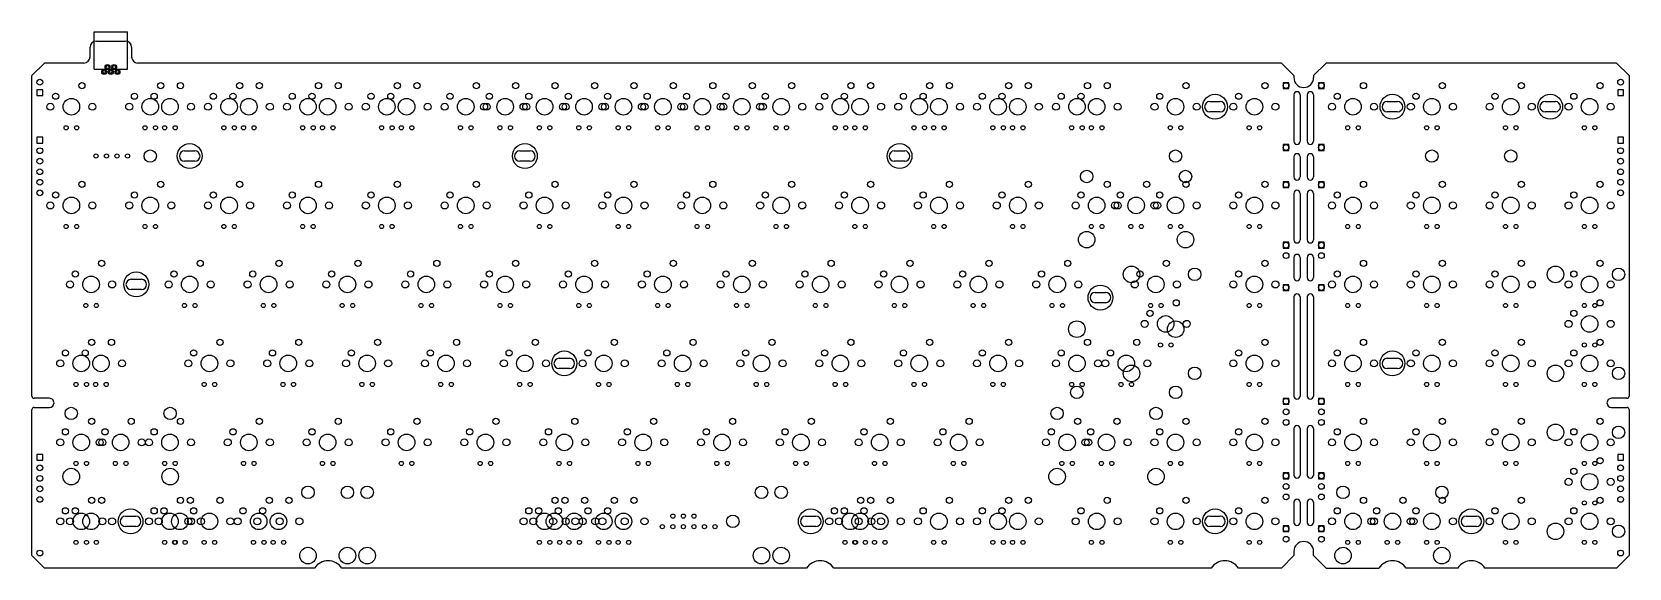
# Model space of a CAD drawing. Header units: millimetres. Extents: x 386 to 772, y 244 to 373.
import ezdxf

# ---------------------------------------------------------------- set-up
doc = ezdxf.new("R2010")
doc.units = ezdxf.units.MM
doc.layers.add('기판1.5t', color=72, linetype='Continuous')

msp = doc.modelspace()

# ---------------------------------------------------------------- linework, layer by layer
at = {"layer": '기판1.5t', "color": 5}
for p, q in [((400.97, 373.12), (408.97, 373.12)), ((400.97, 364.12), (400.97, 373.12)), ((400.97, 364.12), (400.97, 373.12)), ((400.97, 364.12), (400.97, 373.12)), ((408.97, 364.12), (408.97, 373.12)), ((408.97, 364.12), (408.97, 373.12)), ((408.97, 364.12), (408.97, 373.12)), ((400.97, 364.12), (408.97, 364.12))]:
    msp.add_line(p, q, dxfattribs=at)
at = {"layer": '기판1.5t', "color": 4}
for p, q in [((401.47, 370.92), (408.47, 370.92)), ((399.97, 367.12), (399.97, 369.42)), ((409.97, 369.42), (409.97, 367.12)), ((388.92, 365.62), (385.92, 362.62)), ((385.92, 285.26), (385.92, 362.62)), ((398.47, 365.62), (388.92, 365.62)), ((687.72, 365.62), (411.47, 365.62)), ((687.72, 365.62), (690.72, 362.62)), ((690.72, 362.62), (690.72, 362.12)), ((698.48, 365.62), (695.48, 362.62)), ((695.48, 362.62), (695.48, 362.12)), ((768.68, 365.62), (698.48, 365.62)), ((768.68, 365.62), (771.68, 362.62)), ((771.68, 362.62), (771.68, 285.26)), ((385.92, 246.83), (385.92, 282.06)), ((390.15, 284.76), (386.42, 284.76)), ((386.42, 282.56), (390.15, 282.56)), ((771.18, 284.76), (767.45, 284.76)), ((767.45, 282.56), (771.18, 282.56)), ((771.68, 282.06), (771.68, 246.83)), ((690.72, 247.83), (690.72, 246.83)), ((695.48, 246.83), (695.48, 247.83)), ((388.92, 243.83), (385.92, 246.83)), ((454.15, 243.83), (388.92, 243.83)), ((573.03, 243.83), (460.74, 243.83)), ((670.75, 243.83), (579.62, 243.83)), ((687.72, 243.83), (677.34, 243.83)), ((690.72, 246.83), (687.72, 243.83)), ((698.48, 243.83), (695.48, 246.83)), ((698.48, 243.83), (711.24, 243.83)), ((730.29, 243.83), (717.82, 243.83)), ((768.68, 243.83), (736.87, 243.83)), ((771.68, 246.83), (768.68, 243.83))]:
    msp.add_line(p, q, dxfattribs=at)
at = {"layer": '기판1.5t', "color": 2}
for p, q in [((388.52, 359.16), (387.12, 359.16)), ((387.12, 359.16), (387.12, 357.76)), ((388.52, 357.76), (388.52, 359.16)), ((689.52, 360.89), (688.12, 360.89)), ((688.12, 360.89), (688.12, 359.49)), ((689.52, 360.89), (688.12, 360.89)), ((688.12, 359.49), (689.52, 359.49)), ((689.52, 359.49), (689.52, 360.89)), ((689.52, 359.49), (689.52, 360.89)), ((698.06, 360.89), (696.66, 360.89)), ((696.66, 360.89), (696.66, 359.49)), ((698.06, 360.89), (696.66, 360.89)), ((696.66, 359.49), (698.06, 359.49)), ((698.06, 359.49), (698.06, 360.89)), ((698.06, 359.49), (698.06, 360.89)), ((770.35, 359.16), (768.95, 359.16)), ((768.95, 359.16), (768.95, 357.76)), ((770.35, 357.76), (770.35, 359.16)), ((387.12, 357.76), (388.52, 357.76)), ((690.72, 357.96), (690.72, 346.76)), ((692.22, 357.96), (692.22, 346.76)), ((693.97, 357.96), (693.97, 346.76)), ((695.47, 357.96), (695.47, 346.76)), ((768.95, 357.76), (770.35, 357.76)), ((388.52, 347.73), (387.12, 347.73)), ((387.12, 347.73), (387.12, 346.33)), ((388.52, 346.33), (388.52, 347.73)), ((770.35, 347.73), (768.95, 347.73)), ((768.95, 347.73), (768.95, 346.33)), ((770.35, 346.33), (770.35, 347.73)), ((387.12, 346.33), (388.52, 346.33)), ((689.52, 345.95), (688.12, 345.95)), ((688.12, 345.95), (688.12, 344.55)), ((689.52, 345.95), (688.12, 345.95)), ((688.12, 344.55), (689.52, 344.55)), ((689.52, 344.55), (689.52, 345.95)), ((689.52, 344.55), (689.52, 345.95)), ((698.06, 345.95), (696.66, 345.95)), ((696.66, 345.95), (696.66, 344.55)), ((698.06, 345.95), (696.66, 345.95)), ((696.66, 344.55), (698.06, 344.55)), ((698.06, 344.55), (698.06, 345.95)), ((698.06, 344.55), (698.06, 345.95)), ((768.95, 346.33), (770.35, 346.33)), ((690.72, 343), (690.72, 338.15)), ((692.22, 343), (692.22, 338.15)), ((693.97, 343), (693.97, 338.15)), ((695.47, 343), (695.47, 338.15)), ((689.52, 336.97), (688.12, 336.97)), ((688.12, 336.97), (688.12, 335.57)), ((689.52, 336.97), (688.12, 336.97)), ((689.52, 335.57), (689.52, 336.97)), ((689.52, 335.57), (689.52, 336.97)), ((698.06, 336.97), (696.66, 336.97)), ((696.66, 336.97), (696.66, 335.57)), ((698.06, 336.97), (696.66, 336.97)), ((698.06, 335.57), (698.06, 336.97)), ((698.06, 335.57), (698.06, 336.97)), ((688.12, 335.57), (689.52, 335.57)), ((690.72, 334.19), (690.72, 322.99)), ((692.22, 334.19), (692.22, 322.99)), ((693.97, 334.19), (693.97, 322.99)), ((695.47, 334.19), (695.47, 322.99)), ((696.66, 335.57), (698.06, 335.57)), ((689.52, 322.41), (688.12, 322.41)), ((688.12, 322.41), (688.12, 321.01)), ((689.52, 322.41), (688.12, 322.41)), ((688.12, 321.01), (689.52, 321.01)), ((689.52, 321.01), (689.52, 322.41)), ((689.52, 321.01), (689.52, 322.41)), ((698.06, 322.41), (696.66, 322.41)), ((696.66, 322.41), (696.66, 321.01)), ((698.06, 322.41), (696.66, 322.41)), ((696.66, 321.01), (698.06, 321.01)), ((698.06, 321.01), (698.06, 322.41)), ((698.06, 321.01), (698.06, 322.41)), ((690.72, 318.72), (690.72, 313.87)), ((692.22, 318.72), (692.22, 313.87)), ((693.97, 318.72), (693.97, 313.87)), ((695.47, 318.72), (695.47, 313.87)), ((689.52, 312.17), (688.12, 312.17)), ((688.12, 312.17), (688.12, 310.77)), ((689.52, 312.17), (688.12, 312.17)), ((688.12, 310.77), (689.52, 310.77)), ((689.52, 310.77), (689.52, 312.17)), ((689.52, 310.77), (689.52, 312.17)), ((690.72, 309.2), (690.72, 285.3)), ((692.22, 309.2), (692.22, 285.3)), ((693.97, 309.2), (693.97, 285.3)), ((695.47, 309.2), (695.47, 285.3)), ((698.06, 312.17), (696.66, 312.17)), ((696.66, 312.17), (696.66, 310.77)), ((698.06, 312.17), (696.66, 312.17)), ((696.66, 310.77), (698.06, 310.77)), ((698.06, 310.77), (698.06, 312.17)), ((698.06, 310.77), (698.06, 312.17)), ((689.52, 284.74), (688.12, 284.74)), ((688.12, 284.74), (688.12, 283.34)), ((689.52, 284.74), (688.12, 284.74)), ((688.12, 283.34), (689.52, 283.34)), ((689.52, 283.34), (689.52, 284.74)), ((689.52, 283.34), (689.52, 284.74)), ((698.06, 284.74), (696.66, 284.74)), ((696.66, 284.74), (696.66, 283.34)), ((698.06, 284.74), (696.66, 284.74)), ((696.66, 283.34), (698.06, 283.34)), ((698.06, 283.34), (698.06, 284.74)), ((698.06, 283.34), (698.06, 284.74)), ((690.72, 277.45), (690.72, 266.25)), ((692.22, 277.45), (692.22, 266.25)), ((693.97, 277.45), (693.97, 266.25)), ((695.47, 277.45), (695.47, 266.25)), ((388.52, 271.23), (387.12, 271.23)), ((387.12, 271.23), (387.12, 269.83)), ((388.52, 269.83), (388.52, 271.23)), ((770.35, 271.23), (768.95, 271.23)), ((768.95, 271.23), (768.95, 269.83)), ((770.35, 269.83), (770.35, 271.23)), ((387.12, 269.83), (388.52, 269.83)), ((689.52, 266.75), (688.12, 266.75)), ((688.12, 266.75), (688.12, 265.35)), ((689.52, 266.75), (688.12, 266.75)), ((689.52, 265.35), (689.52, 266.75)), ((689.52, 265.35), (689.52, 266.75)), ((698.06, 266.75), (696.66, 266.75)), ((696.66, 266.75), (696.66, 265.35)), ((698.06, 266.75), (696.66, 266.75)), ((698.06, 265.35), (698.06, 266.75)), ((698.06, 265.35), (698.06, 266.75)), ((768.95, 269.83), (770.35, 269.83)), ((688.12, 265.35), (689.52, 265.35)), ((696.66, 265.35), (698.06, 265.35)), ((690.72, 259.67), (690.72, 254.82)), ((692.22, 259.67), (692.22, 254.82)), ((693.97, 259.67), (693.97, 254.82)), ((695.47, 259.67), (695.47, 254.82)), ((689.52, 254), (688.12, 254)), ((688.12, 254), (688.12, 252.6)), ((689.52, 254), (688.12, 254)), ((688.12, 252.6), (689.52, 252.6)), ((689.52, 252.6), (689.52, 254)), ((689.52, 252.6), (689.52, 254)), ((698.06, 254), (696.66, 254)), ((696.66, 254), (696.66, 252.6)), ((698.06, 254), (696.66, 254)), ((696.66, 252.6), (698.06, 252.6)), ((698.06, 252.6), (698.06, 254)), ((698.06, 252.6), (698.06, 254))]:
    msp.add_line(p, q, dxfattribs=at)
at = {"layer": '기판1.5t', "color": 3}
for p, q in [((670.41, 356.34), (672.92, 356.34)), ((713.28, 356.34), (715.78, 356.34)), ((751.38, 356.34), (753.88, 356.34)), ((672.92, 353.85), (670.41, 353.85)), ((715.78, 353.85), (713.28, 353.85)), ((753.88, 353.85), (751.38, 353.85)), ((422.76, 344.43), (425.27, 344.43)), ((503.73, 344.43), (506.23, 344.43)), ((594.21, 344.43), (596.72, 344.43)), ((425.27, 341.94), (422.76, 341.94)), ((506.23, 341.94), (503.73, 341.94)), ((596.72, 341.94), (594.21, 341.94)), ((409.86, 313.48), (412.37, 313.48)), ((412.37, 310.99), (409.86, 310.99)), ((642.75, 310.3), (645.26, 310.3)), ((645.26, 307.81), (642.75, 307.81)), ((513.25, 294.43), (515.76, 294.43)), ((713.28, 294.43), (715.78, 294.43)), ((515.76, 291.94), (513.25, 291.94)), ((715.78, 291.94), (713.28, 291.94)), ((408.48, 256.33), (410.98, 256.33)), ((572.78, 256.33), (575.29, 256.33)), ((670.41, 256.33), (672.92, 256.33)), ((732.33, 256.33), (734.83, 256.33)), ((410.98, 253.84), (408.48, 253.84)), ((575.29, 253.84), (572.78, 253.84)), ((672.92, 253.84), (670.41, 253.84)), ((734.83, 253.84), (732.33, 253.84))]:
    msp.add_line(p, q, dxfattribs=at)
at = {"layer": '기판1.5t', "color": 2}
for centre, radius in [((403.37, 363.48), 0.6), ((404.17, 364.68), 0.6), ((404.97, 363.48), 0.6), ((405.77, 364.68), 0.6), ((406.57, 363.48), 0.6), ((387.82, 361), 0.7), ((688.82, 360.19), 0.7), ((697.36, 360.19), 0.7), ((769.65, 361), 0.7), ((387.82, 344.49), 0.7), ((401.39, 343.19), 0.5), ((403.93, 343.19), 0.5), ((406.47, 343.19), 0.5), ((409.01, 343.19), 0.5), ((688.82, 345.25), 0.7), ((697.36, 345.25), 0.7), ((769.65, 344.49), 0.7), ((387.82, 341.95), 0.7), ((387.82, 339.41), 0.7), ((769.65, 341.95), 0.7), ((769.65, 339.41), 0.7), ((387.82, 336.87), 0.7), ((688.82, 336.27), 0.7), ((697.36, 336.27), 0.7), ((769.65, 336.87), 0.7), ((387.82, 334.33), 0.7), ((769.65, 334.33), 0.7), ((688.82, 321.71), 0.7), ((697.36, 321.71), 0.7), ((688.82, 319.17), 0.7), ((697.36, 319.17), 0.7), ((688.82, 311.47), 0.7), ((697.36, 311.47), 0.7), ((688.82, 284.04), 0.7), ((688.82, 281.5), 0.7), ((697.36, 284.04), 0.7), ((697.36, 281.5), 0.7), ((688.82, 278.96), 0.7), ((697.36, 278.96), 0.7), ((387.82, 267.99), 0.7), ((688.82, 266.05), 0.7), ((697.36, 266.05), 0.7), ((769.65, 267.99), 0.7), ((387.82, 265.45), 0.7), ((387.82, 262.91), 0.7), ((688.82, 263.51), 0.7), ((697.36, 263.51), 0.7), ((769.65, 265.45), 0.7), ((769.65, 262.91), 0.7), ((387.82, 260.37), 0.7), ((688.82, 260.97), 0.7), ((697.36, 260.97), 0.7), ((769.65, 260.37), 0.7), ((540.73, 256.35), 0.5), ((543.27, 256.35), 0.5), ((545.81, 256.35), 0.5), ((538.19, 253.81), 0.5), ((540.73, 253.81), 0.5), ((543.27, 253.81), 0.5), ((545.81, 253.81), 0.5), ((548.35, 253.81), 0.5), ((550.89, 253.81), 0.5), ((688.82, 253.3), 0.7), ((688.82, 250.76), 0.7), ((697.36, 253.3), 0.7), ((697.36, 250.76), 0.7), ((387.82, 247.44), 0.7), ((769.65, 247.44), 0.7)]:
    msp.add_circle(centre, radius, dxfattribs=at)
at = {"layer": '기판1.5t', "color": 3}
for centre in [(403.37, 363.48), (404.17, 364.68), (404.97, 363.48), (405.77, 364.68), (406.57, 363.48)]:
    msp.add_circle(centre, 0.35, dxfattribs=at)
at = {"layer": '기판1.5t'}
for centre, radius in [((397.98, 360.17), 0.75), ((417.03, 360.17), 0.75), ((421.79, 360.17), 0.75), ((436.08, 360.17), 0.75), ((440.84, 360.17), 0.75), ((455.13, 360.17), 0.75), ((459.89, 360.17), 0.75), ((474.18, 360.17), 0.75), ((478.94, 360.17), 0.75), ((493.23, 360.17), 0.75), ((502.76, 360.17), 0.75), ((512.28, 360.17), 0.75), ((521.81, 360.17), 0.75), ((531.33, 360.17), 0.75), ((540.86, 360.17), 0.75), ((550.38, 360.17), 0.75), ((559.91, 360.17), 0.75), ((569.43, 360.17), 0.75), ((583.72, 360.17), 0.75), ((588.48, 360.17), 0.75), ((602.77, 360.17), 0.75), ((607.53, 360.17), 0.75), ((621.82, 360.17), 0.75), ((626.58, 360.17), 0.75), ((640.87, 360.17), 0.75), ((645.63, 360.17), 0.75), ((664.68, 360.17), 0.75), ((683.73, 360.17), 0.75), ((707.54, 360.17), 0.75), ((726.59, 360.17), 0.75), ((745.64, 360.17), 0.75), ((764.69, 360.17), 0.75), ((390.36, 355.09), 0.85), ((391.63, 357.63), 0.75), ((395.44, 355.09), 2), ((400.52, 355.09), 0.85), ((409.41, 355.09), 0.85), ((410.68, 357.63), 0.75), ((414.49, 355.09), 2), ((415.44, 357.63), 0.75), ((419.25, 355.09), 2), ((424.33, 355.09), 0.85), ((428.46, 355.09), 0.85), ((429.73, 357.63), 0.75), ((433.54, 355.09), 2), ((434.49, 357.63), 0.75), ((438.3, 355.09), 2), ((443.38, 355.09), 0.85), ((447.51, 355.09), 0.85), ((448.78, 357.63), 0.75), ((452.59, 355.09), 2), ((453.54, 357.63), 0.75), ((457.35, 355.09), 2), ((462.43, 355.09), 0.85), ((466.56, 355.09), 0.85), ((467.83, 357.63), 0.75), ((471.64, 355.09), 2), ((472.59, 357.63), 0.75), ((476.4, 355.09), 2), ((481.48, 355.09), 0.85), ((485.61, 355.09), 0.85), ((486.88, 357.63), 0.75), ((490.69, 355.09), 2), ((495.14, 355.09), 0.85), ((495.77, 355.09), 0.85), ((496.41, 357.63), 0.75), ((500.22, 355.09), 2), ((504.66, 355.09), 0.85), ((505.3, 355.09), 0.85), ((505.93, 357.63), 0.75), ((509.74, 355.09), 2), ((514.19, 355.09), 0.85), ((514.82, 355.09), 0.85), ((515.46, 357.63), 0.75), ((519.27, 355.09), 2), ((523.71, 355.09), 0.85), ((524.35, 355.09), 0.85), ((524.98, 357.63), 0.75), ((528.79, 355.09), 2), ((533.24, 355.09), 0.85), ((533.87, 355.09), 0.85), ((534.51, 357.63), 0.75), ((538.32, 355.09), 2), ((542.76, 355.09), 0.85), ((543.4, 355.09), 0.85), ((544.03, 357.63), 0.75), ((547.84, 355.09), 2), ((552.29, 355.09), 0.85), ((552.92, 355.09), 0.85), ((553.56, 357.63), 0.75), ((557.37, 355.09), 2), ((561.81, 355.09), 0.85), ((562.45, 355.09), 0.85), ((563.08, 357.63), 0.75), ((566.89, 355.09), 2), ((571.97, 355.09), 0.85), ((576.1, 355.09), 0.85), ((577.37, 357.63), 0.75), ((581.18, 355.09), 2), ((582.13, 357.63), 0.75), ((585.94, 355.09), 2), ((591.02, 355.09), 0.85), ((595.15, 355.09), 0.85), ((596.42, 357.63), 0.75), ((600.23, 355.09), 2), ((601.18, 357.63), 0.75), ((604.99, 355.09), 2), ((610.07, 355.09), 0.85), ((614.2, 355.09), 0.85), ((615.47, 357.63), 0.75), ((619.28, 355.09), 2), ((620.23, 357.63), 0.75), ((624.04, 355.09), 2), ((629.12, 355.09), 0.85), ((633.25, 355.09), 0.85), ((634.52, 357.63), 0.75), ((638.33, 355.09), 2), ((639.28, 357.63), 0.75), ((643.09, 355.09), 2), ((648.17, 355.09), 0.85), ((657.06, 355.09), 0.85), ((658.33, 357.63), 0.75), ((662.14, 355.09), 2), ((667.22, 355.09), 0.85), ((676.11, 355.09), 0.85), ((677.38, 357.63), 0.75), ((681.19, 355.09), 2), ((686.27, 355.09), 0.85), ((699.92, 355.09), 0.85), ((701.19, 357.63), 0.75), ((705, 355.09), 2), ((710.08, 355.09), 0.85), ((718.97, 355.09), 0.85), ((720.24, 357.63), 0.75), ((724.05, 355.09), 2), ((729.13, 355.09), 0.85), ((738.02, 355.09), 0.85), ((739.29, 357.63), 0.75), ((743.1, 355.09), 2), ((748.18, 355.09), 0.85), ((757.07, 355.09), 0.85), ((758.34, 357.63), 0.75), ((762.15, 355.09), 2), ((767.23, 355.09), 0.85), ((394.17, 350.01), 0.5), ((396.71, 350.01), 0.5), ((413.22, 350.01), 0.5), ((415.76, 350.01), 0.5), ((417.98, 350.01), 0.5), ((420.52, 350.01), 0.5), ((432.27, 350.01), 0.5), ((434.81, 350.01), 0.5), ((437.03, 350.01), 0.5), ((439.57, 350.01), 0.5), ((451.32, 350.01), 0.5), ((453.86, 350.01), 0.5), ((456.08, 350.01), 0.5), ((458.62, 350.01), 0.5), ((470.37, 350.01), 0.5), ((472.91, 350.01), 0.5), ((475.13, 350.01), 0.5), ((477.67, 350.01), 0.5), ((489.42, 350.01), 0.5), ((491.96, 350.01), 0.5), ((498.95, 350.01), 0.5), ((501.49, 350.01), 0.5), ((508.47, 350.01), 0.5), ((511.01, 350.01), 0.5), ((518, 350.01), 0.5), ((520.54, 350.01), 0.5), ((527.52, 350.01), 0.5), ((530.06, 350.01), 0.5), ((537.05, 350.01), 0.5), ((539.59, 350.01), 0.5), ((546.57, 350.01), 0.5), ((549.11, 350.01), 0.5), ((556.1, 350.01), 0.5), ((558.64, 350.01), 0.5), ((565.62, 350.01), 0.5), ((568.16, 350.01), 0.5), ((579.91, 350.01), 0.5), ((582.45, 350.01), 0.5), ((584.67, 350.01), 0.5), ((587.21, 350.01), 0.5), ((598.96, 350.01), 0.5), ((601.5, 350.01), 0.5), ((603.72, 350.01), 0.5), ((606.26, 350.01), 0.5), ((618.01, 350.01), 0.5), ((620.55, 350.01), 0.5), ((622.77, 350.01), 0.5), ((625.31, 350.01), 0.5), ((637.06, 350.01), 0.5), ((639.6, 350.01), 0.5), ((641.82, 350.01), 0.5), ((644.36, 350.01), 0.5), ((660.87, 350.01), 0.5), ((663.41, 350.01), 0.5), ((679.92, 350.01), 0.5), ((682.46, 350.01), 0.5), ((703.73, 350.01), 0.5), ((706.27, 350.01), 0.5), ((722.78, 350.01), 0.5), ((725.32, 350.01), 0.5), ((741.83, 350.01), 0.5), ((744.37, 350.01), 0.5), ((760.88, 350.01), 0.5), ((763.42, 350.01), 0.5), ((640.68, 338.27), 1.5), ((664.55, 338.27), 1.5), ((397.98, 336.36), 0.75), ((417.03, 336.36), 0.75), ((436.08, 336.36), 0.75), ((455.13, 336.36), 0.75), ((474.18, 336.36), 0.75), ((493.23, 336.36), 0.75), ((512.28, 336.36), 0.75), ((531.33, 336.36), 0.75), ((550.38, 336.36), 0.75), ((569.43, 336.36), 0.75), ((588.48, 336.36), 0.75), ((607.53, 336.36), 0.75), ((626.58, 336.36), 0.75), ((645.63, 336.36), 0.75), ((655.16, 336.36), 0.75), ((664.68, 336.36), 0.75), ((683.73, 336.36), 0.75), ((707.54, 336.36), 0.75), ((726.59, 336.36), 0.75), ((745.64, 336.36), 0.75), ((764.69, 336.36), 0.75), ((390.36, 331.28), 0.85), ((391.63, 333.82), 0.75), ((395.44, 331.28), 2), ((400.52, 331.28), 0.85), ((409.41, 331.28), 0.85), ((410.68, 333.82), 0.75), ((414.49, 331.28), 2), ((419.57, 331.28), 0.85), ((428.46, 331.28), 0.85), ((429.73, 333.82), 0.75), ((433.54, 331.28), 2), ((438.62, 331.28), 0.85), ((447.51, 331.28), 0.85), ((448.78, 333.82), 0.75), ((452.59, 331.28), 2), ((457.67, 331.28), 0.85), ((466.56, 331.28), 0.85), ((467.83, 333.82), 0.75), ((471.64, 331.28), 2), ((476.72, 331.28), 0.85), ((485.61, 331.28), 0.85), ((486.88, 333.82), 0.75), ((490.69, 331.28), 2), ((495.77, 331.28), 0.85), ((504.66, 331.28), 0.85), ((505.93, 333.82), 0.75), ((509.74, 331.28), 2), ((514.82, 331.28), 0.85), ((523.71, 331.28), 0.85), ((524.98, 333.82), 0.75), ((528.79, 331.28), 2), ((533.87, 331.28), 0.85), ((542.76, 331.28), 0.85), ((544.03, 333.82), 0.75), ((547.84, 331.28), 2), ((552.92, 331.28), 0.85), ((561.81, 331.28), 0.85), ((563.08, 333.82), 0.75), ((566.89, 331.28), 2), ((571.97, 331.28), 0.85), ((580.86, 331.28), 0.85), ((582.13, 333.82), 0.75), ((585.94, 331.28), 2), ((591.02, 331.28), 0.85), ((599.91, 331.28), 0.85), ((601.18, 333.82), 0.75), ((604.99, 331.28), 2), ((610.07, 331.28), 0.85), ((618.96, 331.28), 0.85), ((620.23, 333.82), 0.75), ((624.04, 331.28), 2), ((629.12, 331.28), 0.85), ((638.01, 331.28), 0.85), ((639.28, 333.82), 0.75), ((647.54, 331.28), 0.85), ((648.17, 331.28), 0.85), ((648.81, 333.82), 0.75), ((652.62, 331.28), 2), ((657.06, 331.28), 0.85), ((657.7, 331.28), 0.85), ((658.33, 333.82), 0.75), ((662.14, 331.28), 2), ((667.22, 331.28), 0.85), ((676.11, 331.28), 0.85), ((677.38, 333.82), 0.75), ((681.19, 331.28), 2), ((686.27, 331.28), 0.85), ((699.92, 331.28), 0.85), ((701.19, 333.82), 0.75), ((705, 331.28), 2), ((710.08, 331.28), 0.85), ((718.97, 331.28), 0.85), ((720.24, 333.82), 0.75), ((724.05, 331.28), 2), ((729.13, 331.28), 0.85), ((738.02, 331.28), 0.85), ((739.29, 333.82), 0.75), ((743.1, 331.28), 2), ((748.18, 331.28), 0.85), ((757.07, 331.28), 0.85), ((758.34, 333.82), 0.75), ((762.15, 331.28), 2), ((767.23, 331.28), 0.85), ((394.17, 326.2), 0.5), ((396.71, 326.2), 0.5), ((413.22, 326.2), 0.5), ((415.76, 326.2), 0.5), ((432.27, 326.2), 0.5), ((434.81, 326.2), 0.5), ((451.32, 326.2), 0.5), ((453.86, 326.2), 0.5), ((470.37, 326.2), 0.5), ((472.91, 326.2), 0.5), ((489.42, 326.2), 0.5), ((491.96, 326.2), 0.5), ((508.47, 326.2), 0.5), ((511.01, 326.2), 0.5), ((527.52, 326.2), 0.5), ((530.06, 326.2), 0.5), ((546.57, 326.2), 0.5), ((549.11, 326.2), 0.5), ((565.62, 326.2), 0.5), ((568.16, 326.2), 0.5), ((584.67, 326.2), 0.5), ((587.21, 326.2), 0.5), ((603.72, 326.2), 0.5), ((606.26, 326.2), 0.5), ((622.77, 326.2), 0.5), ((625.31, 326.2), 0.5), ((640.68, 323.03), 2), ((641.82, 326.2), 0.5), ((644.36, 326.2), 0.5), ((651.35, 326.2), 0.5), ((653.89, 326.2), 0.5), ((660.87, 326.2), 0.5), ((664.55, 323.03), 2), ((663.41, 326.2), 0.5), ((679.92, 326.2), 0.5), ((682.46, 326.2), 0.5), ((703.73, 326.2), 0.5), ((706.27, 326.2), 0.5), ((722.78, 326.2), 0.5), ((725.32, 326.2), 0.5), ((741.83, 326.2), 0.5), ((744.37, 326.2), 0.5), ((760.88, 326.2), 0.5), ((763.42, 326.2), 0.5), ((402.74, 317.31), 0.75), ((426.56, 317.31), 0.75), ((445.61, 317.31), 0.75), ((464.66, 317.31), 0.75), ((483.71, 317.31), 0.75), ((502.76, 317.31), 0.75), ((521.81, 317.31), 0.75), ((540.86, 317.31), 0.75), ((559.91, 317.31), 0.75), ((578.96, 317.31), 0.75), ((598.01, 317.31), 0.75), ((617.06, 317.31), 0.75), ((636.11, 317.31), 0.75), ((651.51, 314.65), 2), ((659.92, 317.31), 0.75), ((683.73, 317.31), 0.75), ((707.54, 317.31), 0.75), ((726.59, 317.31), 0.75), ((745.64, 317.31), 0.75), ((753.9, 314.65), 2), ((764.69, 317.31), 0.75), ((395.12, 312.23), 0.85), ((396.39, 314.77), 0.75), ((400.2, 312.23), 2), ((405.28, 312.23), 0.85), ((418.94, 312.23), 0.85), ((420.21, 314.77), 0.75), ((424.02, 312.23), 2), ((429.1, 312.23), 0.85), ((437.99, 312.23), 0.85), ((439.26, 314.77), 0.75), ((443.07, 312.23), 2), ((448.15, 312.23), 0.85), ((457.04, 312.23), 0.85), ((458.31, 314.77), 0.75), ((462.12, 312.23), 2), ((467.2, 312.23), 0.85), ((476.09, 312.23), 0.85), ((477.36, 314.77), 0.75), ((481.17, 312.23), 2), ((486.25, 312.23), 0.85), ((495.14, 312.23), 0.85), ((496.41, 314.77), 0.75), ((500.22, 312.23), 2), ((505.3, 312.23), 0.85), ((514.19, 312.23), 0.85), ((515.46, 314.77), 0.75), ((519.27, 312.23), 2), ((524.35, 312.23), 0.85), ((533.24, 312.23), 0.85), ((534.51, 314.77), 0.75), ((538.32, 312.23), 2), ((543.4, 312.23), 0.85), ((552.29, 312.23), 0.85), ((553.56, 314.77), 0.75), ((557.37, 312.23), 2), ((562.45, 312.23), 0.85), ((571.34, 312.23), 0.85), ((572.61, 314.77), 0.75), ((576.42, 312.23), 2), ((581.5, 312.23), 0.85), ((590.39, 312.23), 0.85), ((591.66, 314.77), 0.75), ((595.47, 312.23), 2), ((600.55, 312.23), 0.85), ((609.44, 312.23), 0.85), ((610.71, 314.77), 0.75), ((614.52, 312.23), 2), ((619.6, 312.23), 0.85), ((628.49, 312.23), 0.85), ((629.76, 314.77), 0.75), ((633.57, 312.23), 2), ((638.65, 312.23), 0.85), ((652.3, 312.23), 0.85), ((653.57, 314.77), 0.75), ((657.38, 312.23), 2), ((662.46, 312.23), 0.85), ((666.75, 314.65), 1.5), ((676.11, 312.23), 0.85), ((677.38, 314.77), 0.75), ((681.19, 312.23), 2), ((686.27, 312.23), 0.85), ((699.92, 312.23), 0.85), ((701.19, 314.77), 0.75), ((705, 312.23), 2), ((710.08, 312.23), 0.85), ((718.97, 312.23), 0.85), ((720.24, 314.77), 0.75), ((724.05, 312.23), 2), ((729.13, 312.23), 0.85), ((738.02, 312.23), 0.85), ((739.29, 314.77), 0.75), ((743.1, 312.23), 2), ((748.18, 312.23), 0.85), ((757.07, 312.23), 0.85), ((758.34, 314.77), 0.75), ((767.23, 312.23), 0.85), ((769.14, 314.65), 1.5), ((398.93, 307.15), 0.5), ((401.47, 307.15), 0.5), ((422.75, 307.15), 0.5), ((425.29, 307.15), 0.5), ((441.8, 307.15), 0.5), ((444.34, 307.15), 0.5), ((460.85, 307.15), 0.5), ((463.39, 307.15), 0.5), ((479.9, 307.15), 0.5), ((482.44, 307.15), 0.5), ((498.95, 307.15), 0.5), ((501.49, 307.15), 0.5), ((518, 307.15), 0.5), ((520.54, 307.15), 0.5), ((537.05, 307.15), 0.5), ((539.59, 307.15), 0.5), ((556.1, 307.15), 0.5), ((558.64, 307.15), 0.5), ((575.15, 307.15), 0.5), ((577.69, 307.15), 0.5), ((594.2, 307.15), 0.5), ((596.74, 307.15), 0.5), ((613.25, 307.15), 0.5), ((615.79, 307.15), 0.5), ((632.3, 307.15), 0.5), ((634.84, 307.15), 0.5), ((655.95, 305.25), 0.75), ((656.11, 307.15), 0.5), ((658.65, 307.15), 0.5), ((662.3, 307.79), 0.75), ((679.92, 307.15), 0.5), ((682.46, 307.15), 0.5), ((703.73, 307.15), 0.5), ((706.27, 307.15), 0.5), ((722.78, 307.15), 0.5), ((725.32, 307.15), 0.5), ((741.83, 307.15), 0.5), ((744.37, 307.15), 0.5), ((758.34, 305.25), 0.75), ((760.88, 307.15), 0.5), ((763.42, 307.15), 0.5), ((764.69, 307.79), 0.75), ((638.3, 301.44), 2), ((654.68, 302.71), 0.85), ((659.76, 302.71), 2), ((662.17, 301.44), 2), ((664.84, 302.71), 0.85), ((757.07, 302.71), 0.85), ((762.15, 302.71), 2), ((767.23, 302.71), 0.85), ((400.36, 298.26), 0.75), ((405.13, 298.26), 0.75), ((431.32, 298.26), 0.75), ((450.37, 298.26), 0.75), ((469.42, 298.26), 0.75), ((488.47, 298.26), 0.75), ((507.52, 298.26), 0.75), ((526.57, 298.26), 0.75), ((545.62, 298.26), 0.75), ((564.67, 298.26), 0.75), ((583.72, 298.26), 0.75), ((602.77, 298.26), 0.75), ((621.82, 298.26), 0.75), ((640.87, 298.26), 0.75), ((652.78, 298.26), 0.75), ((658.49, 297.63), 0.5), ((661.03, 297.63), 0.5), ((683.73, 298.26), 0.75), ((707.54, 298.26), 0.75), ((726.59, 298.26), 0.75), ((745.64, 298.26), 0.75), ((760.88, 297.63), 0.5), ((763.42, 297.63), 0.5), ((764.69, 298.26), 0.75), ((392.74, 293.18), 0.85), ((394.01, 295.72), 0.75), ((397.82, 293.18), 2), ((398.78, 295.72), 0.75), ((402.59, 293.18), 2), ((407.67, 293.18), 0.85), ((423.7, 293.18), 0.85), ((424.97, 295.72), 0.75), ((428.78, 293.18), 2), ((433.86, 293.18), 0.85), ((442.75, 293.18), 0.85), ((444.02, 295.72), 0.75), ((447.83, 293.18), 2), ((452.91, 293.18), 0.85), ((461.8, 293.18), 0.85), ((463.07, 295.72), 0.75), ((466.88, 293.18), 2), ((471.96, 293.18), 0.85), ((480.85, 293.18), 0.85), ((482.12, 295.72), 0.75), ((485.93, 293.18), 2), ((491.01, 293.18), 0.85), ((499.9, 293.18), 0.85), ((501.17, 295.72), 0.75), ((504.98, 293.18), 2), ((510.06, 293.18), 0.85), ((518.95, 293.18), 0.85), ((520.22, 295.72), 0.75), ((524.03, 293.18), 2), ((529.11, 293.18), 0.85), ((538, 293.18), 0.85), ((539.27, 295.72), 0.75), ((543.08, 293.18), 2), ((548.16, 293.18), 0.85), ((557.05, 293.18), 0.85), ((558.32, 295.72), 0.75), ((562.13, 293.18), 2), ((567.21, 293.18), 0.85), ((576.1, 293.18), 0.85), ((577.37, 295.72), 0.75), ((581.18, 293.18), 2), ((586.26, 293.18), 0.85), ((595.15, 293.18), 0.85), ((596.42, 295.72), 0.75), ((600.23, 293.18), 2), ((605.31, 293.18), 0.85), ((614.2, 293.18), 0.85), ((615.47, 295.72), 0.75), ((619.28, 293.18), 2), ((624.36, 293.18), 0.85), ((633.25, 293.18), 0.85), ((634.52, 295.72), 0.75), ((638.33, 293.18), 2), ((643.41, 293.18), 0.85), ((645.16, 293.18), 0.85), ((646.43, 295.72), 0.75), ((650.24, 293.18), 2), ((655.32, 293.18), 0.85), ((676.11, 293.18), 0.85), ((677.38, 295.72), 0.75), ((681.19, 293.18), 2), ((686.27, 293.18), 0.85), ((699.92, 293.18), 0.85), ((701.19, 295.72), 0.75), ((705, 293.18), 2), ((710.08, 293.18), 0.85), ((718.97, 293.18), 0.85), ((720.24, 295.72), 0.75), ((724.05, 293.18), 2), ((729.13, 293.18), 0.85), ((738.02, 293.18), 0.85), ((739.29, 295.72), 0.75), ((743.1, 293.18), 2), ((748.18, 293.18), 0.85), ((757.07, 293.18), 0.85), ((758.34, 295.72), 0.75), ((762.15, 293.18), 2), ((767.23, 293.18), 0.85), ((651.51, 290.77), 2), ((666.75, 290.77), 1.5), ((753.9, 290.77), 2), ((769.14, 290.77), 1.5), ((396.55, 288.1), 0.5), ((399.09, 288.1), 0.5), ((401.32, 288.1), 0.5), ((403.86, 288.1), 0.5), ((427.51, 288.1), 0.5), ((430.05, 288.1), 0.5), ((446.56, 288.1), 0.5), ((449.1, 288.1), 0.5), ((465.61, 288.1), 0.5), ((468.15, 288.1), 0.5), ((484.66, 288.1), 0.5), ((487.2, 288.1), 0.5), ((503.71, 288.1), 0.5), ((506.25, 288.1), 0.5), ((522.76, 288.1), 0.5), ((525.3, 288.1), 0.5), ((541.81, 288.1), 0.5), ((544.35, 288.1), 0.5), ((560.86, 288.1), 0.5), ((563.4, 288.1), 0.5), ((579.91, 288.1), 0.5), ((582.45, 288.1), 0.5), ((598.96, 288.1), 0.5), ((601.5, 288.1), 0.5), ((618.01, 288.1), 0.5), ((620.55, 288.1), 0.5), ((637.06, 288.1), 0.5), ((638.3, 286.2), 1.5), ((639.6, 288.1), 0.5), ((648.97, 288.1), 0.5), ((651.51, 288.1), 0.5), ((662.17, 286.2), 1.5), ((679.92, 288.1), 0.5), ((682.46, 288.1), 0.5), ((703.73, 288.1), 0.5), ((706.27, 288.1), 0.5), ((722.78, 288.1), 0.5), ((725.32, 288.1), 0.5), ((741.83, 288.1), 0.5), ((744.37, 288.1), 0.5), ((760.88, 288.1), 0.5), ((763.42, 288.1), 0.5), ((395.41, 281.12), 1.5), ((419.29, 281.12), 1.5), ((633.53, 281.12), 1.5), ((657.41, 281.12), 1.5), ((400.36, 279.21), 0.75), ((409.89, 279.21), 0.75), ((421.79, 279.21), 0.75), ((440.84, 279.21), 0.75), ((459.89, 279.21), 0.75), ((478.94, 279.21), 0.75), ((497.99, 279.21), 0.75), ((517.04, 279.21), 0.75), ((536.09, 279.21), 0.75), ((555.14, 279.21), 0.75), ((574.19, 279.21), 0.75), ((593.24, 279.21), 0.75), ((612.29, 279.21), 0.75), ((638.49, 279.21), 0.75), ((648.01, 279.21), 0.75), ((664.68, 279.21), 0.75), ((683.73, 279.21), 0.75), ((707.54, 279.21), 0.75), ((726.59, 279.21), 0.75), ((745.64, 279.21), 0.75), ((753.9, 276.55), 2), ((764.69, 279.21), 0.75), ((769.14, 276.55), 1.5), ((392.74, 274.13), 0.85), ((394.01, 276.67), 0.75), ((397.82, 274.13), 2), ((402.27, 274.13), 0.85), ((402.9, 274.13), 0.85), ((403.54, 276.67), 0.75), ((407.35, 274.13), 2), ((412.43, 274.13), 0.85), ((414.17, 274.13), 0.85), ((415.44, 276.67), 0.75), ((424.33, 274.13), 0.85), ((433.22, 274.13), 0.85), ((434.49, 276.67), 0.75), ((438.3, 274.13), 2), ((443.38, 274.13), 0.85), ((452.27, 274.13), 0.85), ((453.54, 276.67), 0.75), ((457.35, 274.13), 2), ((462.43, 274.13), 0.85), ((471.32, 274.13), 0.85), ((472.59, 276.67), 0.75), ((476.4, 274.13), 2), ((481.48, 274.13), 0.85), ((490.37, 274.13), 0.85), ((491.64, 276.67), 0.75), ((495.45, 274.13), 2), ((500.53, 274.13), 0.85), ((509.42, 274.13), 0.85), ((510.69, 276.67), 0.75), ((514.5, 274.13), 2), ((519.58, 274.13), 0.85), ((528.47, 274.13), 0.85), ((529.74, 276.67), 0.75), ((533.55, 274.13), 2), ((538.63, 274.13), 0.85), ((547.52, 274.13), 0.85), ((548.79, 276.67), 0.75), ((552.6, 274.13), 2), ((557.68, 274.13), 0.85), ((566.57, 274.13), 0.85), ((567.84, 276.67), 0.75), ((571.65, 274.13), 2), ((576.73, 274.13), 0.85), ((585.62, 274.13), 0.85), ((586.89, 276.67), 0.75), ((590.7, 274.13), 2), ((595.78, 274.13), 0.85), ((604.67, 274.13), 0.85), ((605.94, 276.67), 0.75), ((609.75, 274.13), 2), ((614.83, 274.13), 0.85), ((630.87, 274.13), 0.85), ((632.14, 276.67), 0.75), ((635.95, 274.13), 2), ((640.39, 274.13), 0.85), ((641.03, 274.13), 0.85), ((641.66, 276.67), 0.75), ((645.47, 274.13), 2), ((650.55, 274.13), 0.85), ((657.06, 274.13), 0.85), ((658.33, 276.67), 0.75), ((667.22, 274.13), 0.85), ((676.11, 274.13), 0.85), ((677.38, 276.67), 0.75), ((681.19, 274.13), 2), ((686.27, 274.13), 0.85), ((699.92, 274.13), 0.85), ((701.19, 276.67), 0.75), ((705, 274.13), 2), ((710.08, 274.13), 0.85), ((718.97, 274.13), 0.85), ((720.24, 276.67), 0.75), ((724.05, 274.13), 2), ((729.13, 274.13), 0.85), ((738.02, 274.13), 0.85), ((739.29, 276.67), 0.75), ((743.1, 274.13), 2), ((748.18, 274.13), 0.85), ((757.07, 274.13), 0.85), ((758.34, 276.67), 0.75), ((767.23, 274.13), 0.85), ((764.69, 269.69), 0.75), ((395.41, 265.88), 2), ((396.55, 269.05), 0.5), ((399.09, 269.05), 0.5), ((406.08, 269.05), 0.5), ((408.62, 269.05), 0.5), ((419.29, 265.88), 2), ((417.98, 269.05), 0.5), ((420.52, 269.05), 0.5), ((437.03, 269.05), 0.5), ((439.57, 269.05), 0.5), ((456.08, 269.05), 0.5), ((458.62, 269.05), 0.5), ((475.13, 269.05), 0.5), ((477.67, 269.05), 0.5), ((494.18, 269.05), 0.5), ((496.72, 269.05), 0.5), ((513.23, 269.05), 0.5), ((515.77, 269.05), 0.5), ((532.28, 269.05), 0.5), ((534.82, 269.05), 0.5), ((551.33, 269.05), 0.5), ((553.87, 269.05), 0.5), ((570.38, 269.05), 0.5), ((572.92, 269.05), 0.5), ((589.43, 269.05), 0.5), ((591.97, 269.05), 0.5), ((608.48, 269.05), 0.5), ((611.02, 269.05), 0.5), ((633.53, 265.88), 2), ((634.68, 269.05), 0.5), ((637.22, 269.05), 0.5), ((644.2, 269.05), 0.5), ((646.74, 269.05), 0.5), ((657.41, 265.88), 2), ((660.87, 269.05), 0.5), ((663.41, 269.05), 0.5), ((679.92, 269.05), 0.5), ((682.46, 269.05), 0.5), ((703.73, 269.05), 0.5), ((706.27, 269.05), 0.5), ((722.78, 269.05), 0.5), ((725.32, 269.05), 0.5), ((741.83, 269.05), 0.5), ((744.37, 269.05), 0.5), ((758.34, 267.15), 0.75), ((762.15, 264.61), 2), ((760.88, 269.05), 0.5), ((763.42, 269.05), 0.5), ((452.59, 262.07), 1.5), ((462.12, 262.07), 1.5), ((562.13, 262.07), 1.5), ((566.89, 262.07), 1.5), ((702.59, 262.07), 1.5), ((726.47, 262.07), 1.5), ((757.07, 264.61), 0.85), ((767.23, 264.61), 0.85), ((400.36, 260.16), 0.75), ((402.74, 260.16), 0.75), ((421.79, 260.16), 0.75), ((424.18, 260.16), 0.75), ((431.32, 260.16), 0.75), ((443.23, 260.16), 0.75), ((447.99, 260.16), 0.75), ((512.28, 260.16), 0.75), ((514.66, 260.16), 0.75), ((519.43, 260.16), 0.75), ((526.57, 260.16), 0.75), ((531.33, 260.16), 0.75), ((586.1, 260.16), 0.75), ((588.48, 260.16), 0.75), ((593.24, 260.16), 0.75), ((607.53, 260.16), 0.75), ((621.82, 260.16), 0.75), ((626.58, 260.16), 0.75), ((645.63, 260.16), 0.75), ((664.68, 260.16), 0.75), ((683.73, 260.16), 0.75), ((707.54, 260.16), 0.75), ((717.07, 260.16), 0.75), ((726.59, 260.16), 0.75), ((745.64, 260.16), 0.75), ((760.88, 259.53), 0.5), ((763.42, 259.53), 0.5), ((764.69, 260.16), 0.75), ((392.74, 255.08), 0.85), ((394.01, 257.62), 0.75), ((395.12, 255.08), 0.85), ((396.39, 257.62), 0.75), ((397.82, 255.08), 2), ((402.9, 255.08), 0.85), ((405.28, 255.08), 0.85), ((414.17, 255.08), 0.85), ((415.44, 257.62), 0.75), ((416.56, 255.08), 0.85), ((417.83, 257.62), 0.75), ((419.25, 255.08), 2), ((423.7, 255.08), 0.85), ((424.33, 255.08), 0.85), ((424.97, 257.62), 0.75), ((426.72, 255.08), 0.85), ((433.86, 255.08), 0.85), ((435.61, 255.08), 0.85), ((436.88, 257.62), 0.75), ((440.69, 255.08), 2), ((440.37, 255.08), 0.85), ((441.64, 257.62), 0.75), ((445.77, 255.08), 0.85), ((450.53, 255.08), 0.85), ((504.66, 255.08), 0.85), ((505.93, 257.62), 0.75), ((507.04, 255.08), 0.85), ((508.31, 257.62), 0.75), ((509.74, 255.08), 2), ((512.12, 255.08), 2), ((511.81, 255.08), 0.85), ((513.08, 257.62), 0.75), ((514.82, 255.08), 0.85), ((517.2, 255.08), 0.85), ((518.95, 255.08), 0.85), ((520.22, 257.62), 0.75), ((521.97, 255.08), 0.85), ((524.03, 255.08), 2), ((523.71, 255.08), 0.85), ((524.98, 257.62), 0.75), ((529.11, 255.08), 0.85), ((533.87, 255.08), 0.85), ((578.48, 255.08), 0.85), ((579.75, 257.62), 0.75), ((580.86, 255.08), 0.85), ((580.86, 255.08), 0.85), ((582.13, 257.62), 0.75), ((583.56, 255.08), 2), ((585.62, 255.08), 0.85), ((586.89, 257.62), 0.75), ((588.64, 255.08), 0.85), ((591.02, 255.08), 0.85), ((595.78, 255.08), 0.85), ((599.91, 255.08), 0.85), ((601.18, 257.62), 0.75), ((604.99, 255.08), 2), ((610.07, 255.08), 0.85), ((614.2, 255.08), 0.85), ((615.47, 257.62), 0.75), ((620.23, 257.62), 0.75), ((624.04, 255.08), 2), ((629.12, 255.08), 0.85), ((638.01, 255.08), 0.85), ((639.28, 257.62), 0.75), ((643.09, 255.08), 2), ((648.17, 255.08), 0.85), ((657.06, 255.08), 0.85), ((658.33, 257.62), 0.75), ((662.14, 255.08), 2), ((667.22, 255.08), 0.85), ((676.11, 255.08), 0.85), ((677.38, 257.62), 0.75), ((681.19, 255.08), 2), ((686.27, 255.08), 0.85), ((699.92, 255.08), 0.85), ((701.19, 257.62), 0.75), ((705, 255.08), 2), ((709.45, 255.08), 0.85), ((710.08, 255.08), 0.85), ((710.72, 257.62), 0.75), ((714.53, 255.08), 2), ((718.97, 255.08), 0.85), ((719.61, 255.08), 0.85), ((720.24, 257.62), 0.75), ((729.13, 255.08), 0.85), ((738.02, 255.08), 0.85), ((739.29, 257.62), 0.75), ((743.1, 255.08), 2), ((748.18, 255.08), 0.85), ((753.9, 252.67), 2), ((757.07, 255.08), 0.85), ((758.34, 257.62), 0.75), ((762.15, 255.08), 2), ((767.23, 255.08), 0.85), ((769.14, 252.67), 1.5), ((396.55, 250), 0.5), ((399.09, 250), 0.5), ((401.47, 250), 0.5), ((417.98, 250), 0.5), ((420.37, 250), 0.5), ((420.52, 250), 0.5), ((422.91, 250), 0.5), ((427.51, 250), 0.5), ((430.05, 250), 0.5), ((439.42, 250), 0.5), ((441.96, 250), 0.5), ((444.18, 250), 0.5), ((446.72, 250), 0.5), ((452.59, 246.83), 2), ((462.12, 246.83), 2), ((508.47, 250), 0.5), ((511.01, 250), 0.5), ((513.39, 250), 0.5), ((515.62, 250), 0.5), ((518.16, 250), 0.5), ((522.76, 250), 0.5), ((525.3, 250), 0.5), ((527.52, 250), 0.5), ((530.06, 250), 0.5), ((562.13, 246.83), 2), ((566.89, 246.83), 2), ((582.29, 250), 0.5), ((584.67, 250), 0.5), ((584.83, 250), 0.5), ((587.21, 250), 0.5), ((589.43, 250), 0.5), ((591.97, 250), 0.5), ((603.72, 250), 0.5), ((606.26, 250), 0.5), ((618.01, 250), 0.5), ((620.55, 250), 0.5), ((622.77, 250), 0.5), ((625.31, 250), 0.5), ((641.82, 250), 0.5), ((644.36, 250), 0.5), ((660.87, 250), 0.5), ((663.41, 250), 0.5), ((679.92, 250), 0.5), ((682.46, 250), 0.5), ((702.59, 246.83), 2), ((703.73, 250), 0.5), ((706.27, 250), 0.5), ((713.26, 250), 0.5), ((715.8, 250), 0.5), ((722.78, 250), 0.5), ((726.47, 246.83), 2), ((725.32, 250), 0.5), ((741.83, 250), 0.5), ((744.37, 250), 0.5), ((760.88, 250), 0.5), ((763.42, 250), 0.5)]:
    msp.add_circle(centre, radius, dxfattribs=at)
at = {"layer": '기판1.5t', "color": 5}
for centre, radius in [((671.67, 355.09), 3), ((714.53, 355.1), 3), ((752.63, 355.1), 3), ((424.02, 343.19), 3), ((504.98, 343.19), 3), ((595.47, 343.19), 3), ((643.09, 331.28), 2), ((411.11, 312.23), 3), ((762.15, 312.23), 2), ((644, 309.06), 3), ((514.5, 293.18), 3), ((714.53, 293.18), 3), ((419.25, 274.13), 2), ((662.14, 274.13), 2), ((762.15, 274.13), 2), ((409.73, 255.08), 3), ((574.04, 255.08), 3), ((671.67, 255.08), 3), ((724.05, 255.08), 2), ((733.58, 255.08), 3)]:
    msp.add_circle(centre, radius, dxfattribs=at)
at = {"layer": '기판1.5t', "color": 1}
for centre in [(414.49, 343.19), (662.14, 343.19), (724.05, 343.19), (743.1, 343.19), (555.21, 255.08)]:
    msp.add_circle(centre, 1.5, dxfattribs=at)
at = {"layer": '기판1.5t', "color": 7}
for centre, radius in [((466.88, 262.07), 1.5), ((421.64, 255.08), 2), ((445.45, 255.08), 2), ((516.89, 255.08), 2), ((528.79, 255.08), 2), ((585.94, 255.08), 2), ((466.88, 246.83), 2)]:
    msp.add_circle(centre, radius, dxfattribs=at)
at = {"layer": '기판1.5t', "color": 4}
for centre in [(400.2, 255.08), (428.78, 255.08), (590.7, 255.08), (619.28, 255.08)]:
    msp.add_circle(centre, 2, dxfattribs=at)
for centre, radius, start, end in [((401.47, 369.42), 1.5, 90, 180), ((408.47, 369.42), 1.5, 0, 90), ((398.47, 367.12), 1.5, 270, 360), ((411.47, 367.12), 1.5, 180, 270), ((693.1, 362.12), 2.38, 180, 0), ((386.42, 285.26), 0.5, 180, 270), ((386.42, 282.06), 0.5, 90, 180), ((390.15, 283.66), 1.1, 270, 90), ((767.45, 283.66), 1.1, 90, 270), ((771.18, 285.26), 0.5, 270, 0), ((771.18, 282.06), 0.5, 0, 90), ((693.1, 247.83), 2.38, 360, 180), ((457.45, 241.56), 4, 34.5761, 145.4239), ((576.32, 241.56), 4, 34.5761, 145.4239), ((674.05, 241.56), 4, 34.5761, 145.4239), ((714.53, 241.56), 4, 34.5761, 145.4239), ((733.58, 241.56), 4, 34.5761, 145.4239)]:
    msp.add_arc(centre, radius, start, end, dxfattribs=at)
at = {"layer": '기판1.5t', "color": 3}
for centre, start, end in [((670.41, 355.09), 90, 270), ((672.92, 355.09), 270, 90), ((713.28, 355.1), 90, 270), ((715.78, 355.1), 270, 90), ((751.38, 355.1), 90, 270), ((753.88, 355.1), 270, 90), ((422.76, 343.19), 90, 270), ((425.27, 343.19), 270, 90), ((503.73, 343.19), 90, 270), ((506.23, 343.19), 270, 90), ((594.21, 343.19), 90, 270), ((596.72, 343.19), 270, 90), ((409.86, 312.23), 90, 270), ((412.37, 312.23), 270, 90), ((642.75, 309.06), 90, 270), ((645.26, 309.06), 270, 90), ((513.25, 293.18), 90, 270), ((515.76, 293.18), 270, 90), ((713.28, 293.18), 90, 270), ((715.78, 293.18), 270, 90), ((408.48, 255.08), 90, 270), ((410.98, 255.08), 270, 90), ((572.78, 255.08), 90, 270), ((575.29, 255.08), 270, 90), ((670.41, 255.08), 90, 270), ((672.92, 255.08), 270, 90), ((732.33, 255.08), 90, 270), ((734.83, 255.08), 270, 90)]:
    msp.add_arc(centre, 1.24, start, end, dxfattribs=at)
at = {"layer": '기판1.5t', "color": 2}
for centre, start, end in [((691.47, 357.96), 0, 180), ((694.72, 357.96), 0, 180), ((691.47, 346.76), 180, 0), ((691.47, 343), 0, 180), ((694.72, 346.76), 180, 0), ((694.72, 343), 0, 180), ((691.47, 338.15), 180, 0), ((694.72, 338.15), 180, 0), ((691.47, 334.19), 0, 180), ((694.72, 334.19), 0, 180), ((691.47, 322.99), 180, 0), ((694.72, 322.99), 180, 0), ((691.47, 318.72), 0, 180), ((694.72, 318.72), 0, 180), ((691.47, 313.87), 180, 0), ((694.72, 313.87), 180, 0), ((691.47, 309.2), 0, 180), ((694.72, 309.2), 0, 180), ((691.47, 285.3), 180, 0), ((694.72, 285.3), 180, 0), ((691.47, 277.45), 0, 180), ((694.72, 277.45), 0, 180), ((691.47, 266.25), 180, 0), ((694.72, 266.25), 180, 0), ((691.47, 259.67), 0, 180), ((694.72, 259.67), 0, 180), ((691.47, 254.82), 180, 0), ((694.72, 254.82), 180, 0)]:
    msp.add_arc(centre, 0.75, start, end, dxfattribs=at)

doc.saveas('drawing.dxf')
